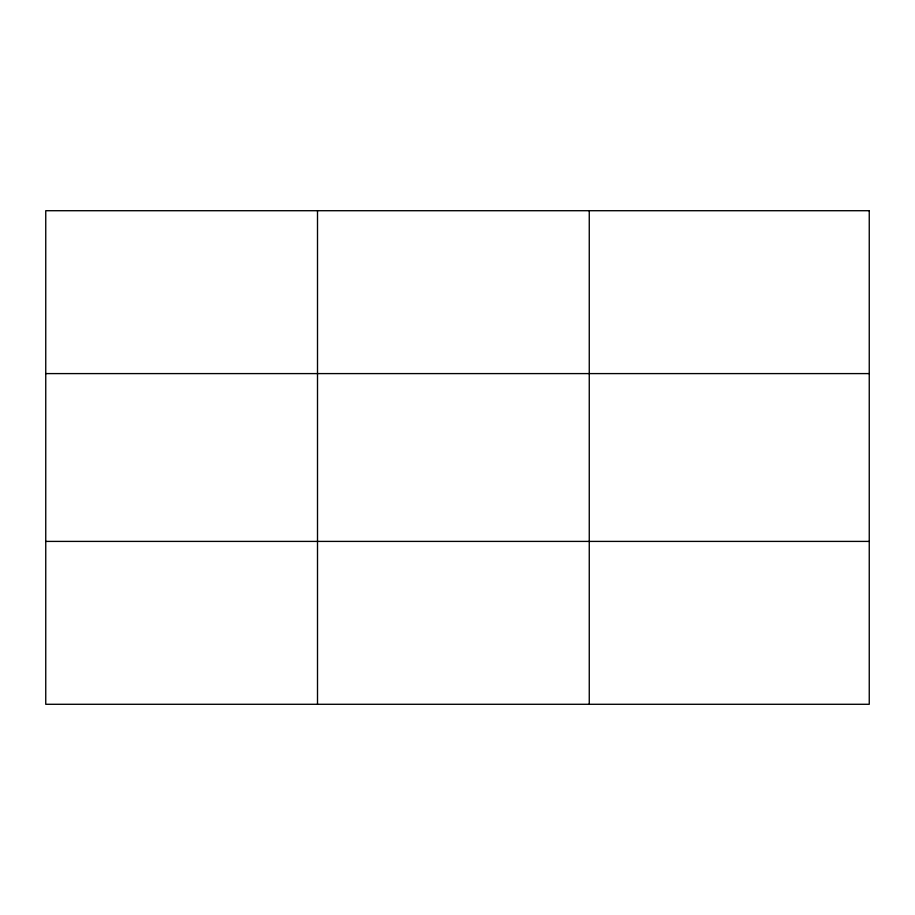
<?xml version="1.0" encoding="UTF-8"?>
<svg xmlns="http://www.w3.org/2000/svg" width="915" height="915" viewBox="0 0 915 915"><rect width="100%" height="100%" fill="white"/><g stroke="black" fill="none" stroke-linecap="round" stroke-linejoin="round"><path stroke-width="1.37" d="M317.505 210.713L317.505 704.287M589.26 210.713L589.26 704.287M45.75 373.594L869.25 373.594M45.75 541.406L869.25 541.406M869.25 210.713L869.25 704.287L45.75 704.287L45.75 210.713L869.25 210.713"/></g></svg>
